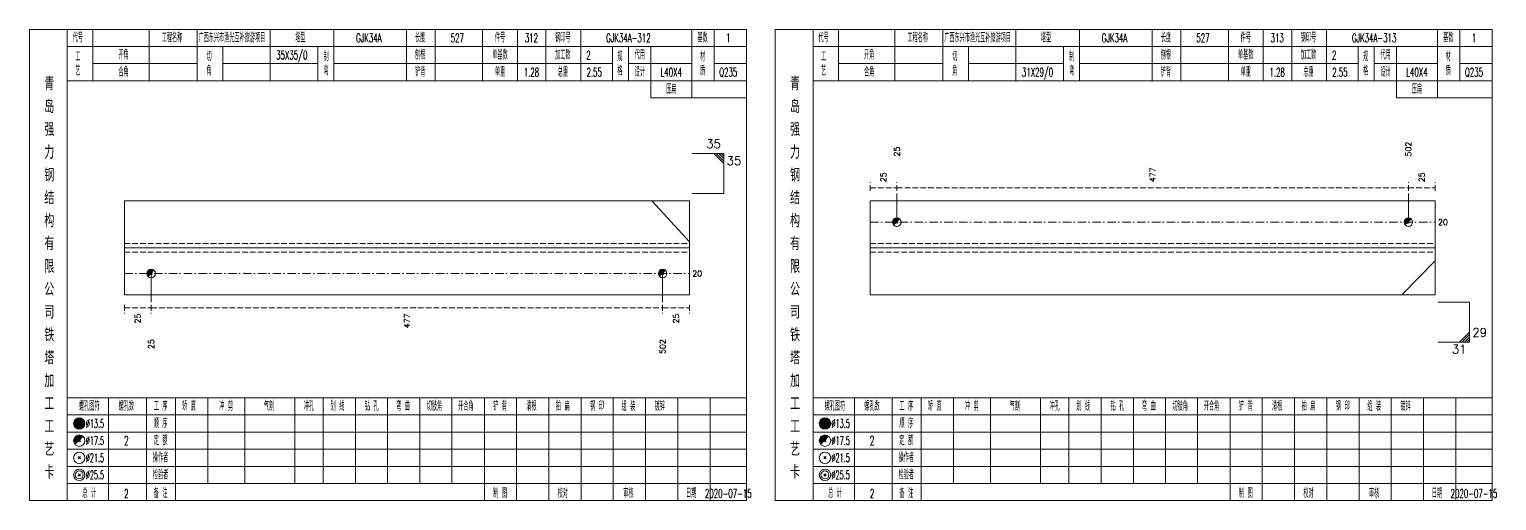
# Model space of a CAD drawing. Extents: x 0 to 2606, y -377 to 6479.
# Drawn here: x 1307 to 1821, y 5600 to 5765 of the extents above; entities that cross this region are included whole.
import ezdxf
from ezdxf.enums import TextEntityAlignment as Align

# ---------------------------------------------------------------- set-up
doc = ezdxf.new("R2010")
doc.units = 0
doc.header["$MEASUREMENT"] = 0
doc.linetypes.add('一点画线', pattern=[5.2, 3, -1, 0.2, -1])
doc.linetypes.add('虚线', pattern=[2.75, 2, -0.75])
doc.layers.get('0').update_dxf_attribs({"linetype": 'CONTINUOUS', "lineweight": 25})
doc.layers.add('1', color=7, linetype='CONTINUOUS', lineweight=25)
doc.layers.add('4', color=7, linetype='CONTINUOUS', lineweight=25)
doc.styles.get("Standard").update_dxf_attribs({"font": 'simplex.shx', "width": 0.7, "height": 3, "bigfont": 'gbhzfs.shx'})

msp = doc.modelspace()

# ---------------------------------------------------------------- linework, layer by layer
at = {"color": 7, "linetype": 'Continuous', "lineweight": 13}
for p, q in [((1550.4, 5721.5), (1539.4, 5721.5)), ((1546.9, 5721.5), (1550.4, 5718)), ((1547.78, 5721.5), (1550.4, 5718.88)), ((1548.65, 5721.5), (1550.4, 5719.75)), ((1549.53, 5721.5), (1550.4, 5720.62)), ((1550.4, 5707.5), (1550.4, 5721.5)), ((1538.4, 5690.56), (1525.24, 5705)), ((1550.4, 5707.5), (1539.4, 5707.5)), ((1611.1, 5697.5), (1611.1, 5707.5)), ((1790.4, 5697.5), (1790.4, 5707.5)), ((1799.8, 5683.96), (1788.15, 5672)), ((1349.7, 5679.5), (1349.7, 5669.5)), ((1529, 5679.5), (1529, 5669.5)), ((1811.8, 5669.5), (1800.8, 5669.5)), ((1811.8, 5669.5), (1811.8, 5655.5)), ((1808.3, 5655.5), (1811.8, 5659)), ((1809.17, 5655.5), (1811.8, 5658.12)), ((1811.8, 5655.5), (1800.8, 5655.5)), ((1810.05, 5655.5), (1811.8, 5657.25)), ((1810.92, 5655.5), (1811.8, 5656.38))]:
    msp.add_line(p, q, dxfattribs=at)
at = {"color": 8, "linetype": '虚线', "lineweight": 9}
for p, q in [((1601.7, 5708.5), (1601.7, 5711.5)), ((1601.7, 5709.5), (1611.1, 5709.5)), ((1611.1, 5708.5), (1611.1, 5711.5)), ((1611.1, 5708.5), (1611.1, 5711.5)), ((1611.1, 5709.5), (1790.4, 5709.5)), ((1790.4, 5708.5), (1790.4, 5711.5)), ((1790.4, 5708.5), (1790.4, 5711.5)), ((1790.4, 5709.5), (1799.8, 5709.5)), ((1799.8, 5708.5), (1799.8, 5711.5)), ((1340.3, 5668.5), (1340.3, 5665.5)), ((1349.7, 5668.5), (1349.7, 5665.5)), ((1349.7, 5668.5), (1349.7, 5665.5)), ((1529, 5668.5), (1529, 5665.5)), ((1529, 5668.5), (1529, 5665.5)), ((1538.4, 5668.5), (1538.4, 5665.5)), ((1340.3, 5667.5), (1349.7, 5667.5)), ((1349.7, 5667.5), (1529, 5667.5)), ((1529, 5667.5), (1538.4, 5667.5))]:
    msp.add_line(p, q, dxfattribs=at)
at = {"color": 7, "linetype": 'Continuous', "lineweight": 18}
for p, q in [((1340.3, 5705), (1340.3, 5672)), ((1340.3, 5705), (1538.4, 5705)), ((1538.4, 5705), (1538.4, 5672)), ((1601.7, 5705), (1601.7, 5672)), ((1601.7, 5705), (1799.8, 5705)), ((1799.8, 5705), (1799.8, 5672)), ((1340.3, 5688.5), (1538.4, 5688.5)), ((1601.7, 5688.5), (1799.8, 5688.5))]:
    msp.add_line(p, q, dxfattribs=at)
at = {"color": 3, "linetype": '一点画线', "lineweight": 13}
for p, q in [((1601.7, 5697.5), (1799.8, 5697.5)), ((1340.3, 5679.5), (1538.4, 5679.5))]:
    msp.add_line(p, q, dxfattribs=at)
at = {"color": 7, "linetype": 'Continuous', "lineweight": 0}
for p, q in [((1610.8, 5697.2), (1611.4, 5697.8)), ((1610.8, 5697.8), (1611.4, 5697.2)), ((1790.1, 5697.2), (1790.7, 5697.8)), ((1790.1, 5697.8), (1790.7, 5697.2))]:
    msp.add_line(p, q, dxfattribs=at)
at = {"color": 1, "linetype": '虚线', "lineweight": 18}
for p, q in [((1340.3, 5690), (1538.4, 5690)), ((1601.7, 5690), (1799.8, 5690)), ((1340.3, 5687), (1538.4, 5687)), ((1601.7, 5687), (1799.8, 5687))]:
    msp.add_line(p, q, dxfattribs=at)
at = {"color": 7, "linetype": 'Continuous', "lineweight": 13}
for centre in [(1611.1, 5697.5), (1790.4, 5697.5)]:
    msp.add_circle(centre, 1.5, dxfattribs=at)
for centre, radius in [((1611.1, 5697.5), 1.35), ((1611.1, 5697.5), 1.2), ((1611.1, 5697.5), 1.05), ((1611.1, 5697.5), 0.9), ((1611.1, 5697.5), 0.75), ((1611.1, 5697.5), 0.6), ((1611.1, 5697.5), 0.45), ((1611.1, 5697.5), 0.3), ((1611.1, 5697.5), 0.15), ((1790.4, 5697.5), 1.35), ((1790.4, 5697.5), 1.2), ((1790.4, 5697.5), 1.05), ((1790.4, 5697.5), 0.9), ((1790.4, 5697.5), 0.75), ((1790.4, 5697.5), 0.6), ((1790.4, 5697.5), 0.45), ((1790.4, 5697.5), 0.3), ((1790.4, 5697.5), 0.15)]:
    msp.add_arc(centre, radius, 45, 225, dxfattribs=at)
at = {"layer": '1', "color": 7, "linetype": 'Continuous', "lineweight": 0}
for p, q in [((1349.4, 5679.2), (1350, 5679.8)), ((1349.4, 5679.8), (1350, 5679.2)), ((1528.7, 5679.2), (1529.3, 5679.8)), ((1528.7, 5679.8), (1529.3, 5679.2))]:
    msp.add_line(p, q, dxfattribs=at)
at = {"layer": '1', "color": 7, "linetype": 'Continuous', "lineweight": 18}
for p, q in [((1340.3, 5672), (1538.4, 5672)), ((1601.7, 5672), (1799.8, 5672))]:
    msp.add_line(p, q, dxfattribs=at)
at = {"layer": '1', "color": 7, "linetype": 'Continuous', "lineweight": 13}
for centre in [(1349.7, 5679.5), (1529, 5679.5)]:
    msp.add_circle(centre, 1.5, dxfattribs=at)
for centre, radius in [((1349.7, 5679.5), 1.35), ((1349.7, 5679.5), 1.2), ((1349.7, 5679.5), 1.05), ((1349.7, 5679.5), 0.9), ((1349.7, 5679.5), 0.75), ((1349.7, 5679.5), 0.6), ((1349.7, 5679.5), 0.45), ((1349.7, 5679.5), 0.3), ((1349.7, 5679.5), 0.15), ((1529, 5679.5), 1.35), ((1529, 5679.5), 1.2), ((1529, 5679.5), 1.05), ((1529, 5679.5), 0.9), ((1529, 5679.5), 0.75), ((1529, 5679.5), 0.6), ((1529, 5679.5), 0.45), ((1529, 5679.5), 0.3), ((1529, 5679.5), 0.15)]:
    msp.add_arc(centre, radius, 45, 225, dxfattribs=at)
at = {"layer": '4', "color": 1, "linetype": 'Continuous', "lineweight": 18}
for p, q in [((1320.3, 5600), (1320.3, 5765)), ((1329.2, 5747), (1329.2, 5765)), ((1349, 5747), (1349, 5765)), ((1365.8, 5747), (1365.8, 5765)), ((1391.4, 5747), (1391.4, 5765)), ((1413.7, 5747), (1413.7, 5765)), ((1439.2, 5747), (1439.2, 5765)), ((1449.2, 5747), (1449.2, 5765)), ((1465.9, 5747), (1465.9, 5765)), ((1478.1, 5747), (1478.1, 5765)), ((1488.1, 5747), (1488.1, 5765)), ((1500.3, 5747), (1500.3, 5765)), ((1539.2, 5741), (1539.2, 5765)), ((1547, 5747), (1547, 5765)), ((1581.7, 5600), (1581.7, 5765)), ((1590.6, 5747), (1590.6, 5765)), ((1610.4, 5747), (1610.4, 5765)), ((1627.2, 5747), (1627.2, 5765)), ((1652.8, 5747), (1652.8, 5765)), ((1675.1, 5747), (1675.1, 5765)), ((1700.6, 5747), (1700.6, 5765)), ((1710.6, 5747), (1710.6, 5765)), ((1727.3, 5747), (1727.3, 5765)), ((1739.5, 5747), (1739.5, 5765)), ((1749.5, 5747), (1749.5, 5765)), ((1761.7, 5747), (1761.7, 5765)), ((1800.6, 5741), (1800.6, 5765)), ((1808.4, 5747), (1808.4, 5765)), ((1320.3, 5759), (1558.4, 5759)), ((1374.8, 5747), (1374.8, 5759)), ((1408.1, 5747), (1408.1, 5759)), ((1511.4, 5747), (1511.4, 5759)), ((1517, 5747), (1517, 5759)), ((1524.8, 5741), (1524.8, 5759)), ((1581.7, 5759), (1819.8, 5759)), ((1636.2, 5747), (1636.2, 5759)), ((1669.5, 5747), (1669.5, 5759)), ((1772.8, 5747), (1772.8, 5759)), ((1778.4, 5747), (1778.4, 5759)), ((1786.2, 5741), (1786.2, 5759)), ((1329.2, 5753), (1365.8, 5753)), ((1374.8, 5753), (1408.1, 5753)), ((1413.7, 5753), (1511.4, 5753)), ((1517, 5753), (1539.2, 5753)), ((1547, 5753), (1558.4, 5753)), ((1590.6, 5753), (1627.2, 5753)), ((1636.2, 5753), (1669.5, 5753)), ((1675.1, 5753), (1772.8, 5753)), ((1778.4, 5753), (1800.6, 5753)), ((1808.4, 5753), (1819.8, 5753)), ((1320.3, 5747), (1558.4, 5747)), ((1581.7, 5747), (1819.8, 5747)), ((1524.8, 5741), (1558.4, 5741)), ((1786.2, 5741), (1819.8, 5741)), ((1320.3, 5636), (1558.4, 5636)), ((1334.8, 5600), (1334.8, 5636)), ((1348.1, 5600), (1348.1, 5636)), ((1358.2, 5600), (1358.2, 5636)), ((1369.6, 5606), (1369.6, 5636)), ((1382.5, 5606), (1382.5, 5636)), ((1400.1, 5606), (1400.1, 5636)), ((1410, 5606), (1410, 5636)), ((1421.3, 5606), (1421.3, 5636)), ((1432.6, 5606), (1432.6, 5636)), ((1443.9, 5606), (1443.9, 5636)), ((1455.1, 5606), (1455.1, 5636)), ((1466.5, 5606), (1466.5, 5636)), ((1477.8, 5606), (1477.8, 5636)), ((1489.1, 5606), (1489.1, 5636)), ((1500.4, 5606), (1500.4, 5636)), ((1511.7, 5606), (1511.7, 5636)), ((1523, 5606), (1523, 5636)), ((1534.3, 5606), (1534.3, 5636)), ((1545.6, 5606), (1545.6, 5636)), ((1581.7, 5636), (1819.8, 5636)), ((1596.2, 5600), (1596.2, 5636)), ((1609.5, 5600), (1609.5, 5636)), ((1619.6, 5600), (1619.6, 5636)), ((1631, 5606), (1631, 5636)), ((1643.9, 5606), (1643.9, 5636)), ((1661.5, 5606), (1661.5, 5636)), ((1671.4, 5606), (1671.4, 5636)), ((1682.7, 5606), (1682.7, 5636)), ((1694, 5606), (1694, 5636)), ((1705.3, 5606), (1705.3, 5636)), ((1716.5, 5606), (1716.5, 5636)), ((1727.9, 5606), (1727.9, 5636)), ((1739.2, 5606), (1739.2, 5636)), ((1750.5, 5606), (1750.5, 5636)), ((1761.8, 5606), (1761.8, 5636)), ((1773.1, 5606), (1773.1, 5636)), ((1784.4, 5606), (1784.4, 5636)), ((1795.7, 5606), (1795.7, 5636)), ((1807, 5606), (1807, 5636)), ((1320.3, 5630), (1558.4, 5630)), ((1581.7, 5630), (1819.8, 5630)), ((1320.3, 5624), (1558.4, 5624)), ((1581.7, 5624), (1819.8, 5624)), ((1320.3, 5618), (1558.4, 5618)), ((1581.7, 5618), (1819.8, 5618)), ((1320.3, 5612), (1558.4, 5612)), ((1581.7, 5612), (1819.8, 5612)), ((1320.3, 5606), (1558.4, 5606)), ((1466.5, 5600), (1466.5, 5606)), ((1477.8, 5600), (1477.8, 5606)), ((1489.1, 5600), (1489.1, 5606)), ((1500.4, 5600), (1500.4, 5606)), ((1511.7, 5600), (1511.7, 5606)), ((1523, 5600), (1523, 5606)), ((1534.3, 5600), (1534.3, 5606)), ((1545.6, 5600), (1545.6, 5606)), ((1581.7, 5606), (1819.8, 5606)), ((1727.9, 5600), (1727.9, 5606)), ((1739.2, 5600), (1739.2, 5606)), ((1750.5, 5600), (1750.5, 5606)), ((1761.8, 5600), (1761.8, 5606)), ((1773.1, 5600), (1773.1, 5606)), ((1784.4, 5600), (1784.4, 5606)), ((1795.7, 5600), (1795.7, 5606)), ((1807, 5600), (1807, 5606))]:
    msp.add_line(p, q, dxfattribs=at)
at = {"layer": '4', "color": 7, "linetype": 'Continuous', "lineweight": 13}
for p, q in [((1324.3, 5626.8), (1324.7, 5627.2)), ((1324.7, 5626.8), (1324.3, 5627.2)), ((1585.7, 5626.8), (1586.1, 5627.2)), ((1586.1, 5626.8), (1585.7, 5627.2)), ((1324.1, 5614.6), (1324.9, 5615.4)), ((1324.9, 5614.6), (1324.1, 5615.4)), ((1585.5, 5614.6), (1586.3, 5615.4)), ((1586.3, 5614.6), (1585.5, 5615.4)), ((1324.1, 5608.6), (1324.9, 5609.4)), ((1324.9, 5608.6), (1324.1, 5609.4)), ((1585.5, 5608.6), (1586.3, 5609.4)), ((1586.3, 5608.6), (1585.5, 5609.4))]:
    msp.add_line(p, q, dxfattribs=at)
at = {"layer": '4', "color": 7, "linetype": 'Continuous', "lineweight": 0}
for p, q in [((1324.1, 5620.6), (1324.9, 5621.4)), ((1324.1, 5621.4), (1324.9, 5620.6)), ((1585.5, 5620.6), (1586.3, 5621.4)), ((1585.5, 5621.4), (1586.3, 5620.6))]:
    msp.add_line(p, q, dxfattribs=at)
at = {"layer": '4', "color": 1, "linetype": 'Continuous', "lineweight": 18}
for points in [[(1307, 5765), (1307, 5600), (1558.4, 5600), (1558.4, 5765)], [(1568.4, 5765), (1568.4, 5600), (1819.8, 5600), (1819.8, 5765)]]:
    msp.add_lwpolyline(points, close=True, dxfattribs=at)
at = {"layer": '4', "color": 7, "linetype": 'Continuous', "lineweight": 13}
for centre, radius in [((1324.5, 5627), 2), ((1324.5, 5627), 1.8), ((1324.5, 5627), 1.6), ((1324.5, 5627), 1.4), ((1324.5, 5627), 1.2), ((1324.5, 5627), 1), ((1324.5, 5627), 0.8), ((1324.5, 5627), 0.6), ((1324.5, 5627), 0.4), ((1324.5, 5627), 0.2), ((1585.9, 5627), 2), ((1585.9, 5627), 1.8), ((1585.9, 5627), 1.6), ((1585.9, 5627), 1.4), ((1585.9, 5627), 1.2), ((1585.9, 5627), 1), ((1585.9, 5627), 0.8), ((1585.9, 5627), 0.6), ((1585.9, 5627), 0.4), ((1585.9, 5627), 0.2), ((1324.5, 5621), 2), ((1585.9, 5621), 2), ((1324.5, 5615), 2), ((1585.9, 5615), 2), ((1324.5, 5609), 2), ((1324.5, 5609), 1.4), ((1585.9, 5609), 2), ((1585.9, 5609), 1.4)]:
    msp.add_circle(centre, radius, dxfattribs=at)
for centre, radius in [((1324.5, 5621), 1.8), ((1324.5, 5621), 1.6), ((1324.5, 5621), 1.4), ((1324.5, 5621), 1.2), ((1324.5, 5621), 1), ((1324.5, 5621), 0.8), ((1585.9, 5621), 1.8), ((1585.9, 5621), 1.6), ((1585.9, 5621), 1.4), ((1585.9, 5621), 1.2), ((1585.9, 5621), 1), ((1585.9, 5621), 0.8), ((1324.5, 5621), 0.6), ((1324.5, 5621), 0.4), ((1324.5, 5621), 0.2), ((1585.9, 5621), 0.6), ((1585.9, 5621), 0.4), ((1585.9, 5621), 0.2)]:
    msp.add_arc(centre, radius, 45, 225, dxfattribs=at)

# ---------------------------------------------------------------- texts
at = {"color": 7, "linetype": 'Continuous', "lineweight": 13}
msp.add_text('35', height=3, dxfattribs=at).set_placement((1549.4, 5722.5), align=Align.BOTTOM_RIGHT)
for s, p in [('502', (1790.4, 5720.5)), ('25', (1611.1, 5720.5))]:
    msp.add_text(s, height=2, rotation=90, dxfattribs=at).set_placement(p, align=Align.MIDDLE_LEFT)
msp.add_text('35', height=3, dxfattribs=at).set_placement((1551.4, 5720.5), align=Align.TOP_LEFT)
at = {"color": 8, "linetype": 'Continuous', "lineweight": 9}
for s, p in [('25', (1606.4, 5711.5)), ('477', (1700.75, 5711.5)), ('25', (1795.1, 5711.5))]:
    msp.add_text(s, height=2, rotation=90, dxfattribs=at).set_placement(p, align=Align.MIDDLE_LEFT)
at = {"color": 7, "linetype": 'Continuous', "lineweight": 13}
for p in [(1800.8, 5697.5), (1539.4, 5679.5)]:
    msp.add_text('20', height=2, dxfattribs=at).set_placement(p, align=Align.MIDDLE_LEFT)
at = {"color": 8, "linetype": 'Continuous', "lineweight": 9}
for s, p in [('25', (1345, 5665.5)), ('477', (1439.35, 5665.5)), ('25', (1533.7, 5665.5))]:
    msp.add_text(s, height=2, rotation=90, dxfattribs=at).set_placement(p, align=Align.MIDDLE_RIGHT)
at = {"color": 7, "linetype": 'Continuous', "lineweight": 13}
msp.add_text('29', height=3, dxfattribs=at).set_placement((1812.8, 5656.5), align=Align.BOTTOM_LEFT)
msp.add_text('31', height=3, dxfattribs=at).set_placement((1810.8, 5654.5), align=Align.TOP_RIGHT)
at = {"layer": '1', "color": 7, "linetype": 'Continuous', "lineweight": 13}
for s, p in [('25', (1349.7, 5656.5)), ('502', (1529, 5656.5))]:
    msp.add_text(s, height=2, rotation=90, dxfattribs=at).set_placement(p, align=Align.MIDDLE_RIGHT)
at = {"layer": '4', "color": 1, "linetype": 'Continuous', "lineweight": 13}
for s, height, width, p in [('代号', 3, 0.6, (1324, 5762)), ('工程名称', 3, 0.6, (1357, 5762)), ('广西东兴市渔光互补旅游项目', 3, 0.6, (1378, 5762)), ('塔型', 3, 0.6, (1402, 5762)), ('GJK34A', 3, 0.6, (1426, 5762)), ('长度', 3, 0.6, (1444, 5762)), ('527', 3, 0.6, (1457, 5762)), ('件号', 3, 0.6, (1472, 5762)), ('312', 3, 0.6, (1483, 5762)), ('钢印号', 3, 0.6, (1494, 5762)), ('GJK34A-312', 3, 0.6, (1517, 5762)), ('基数', 3, 0.6, (1543, 5762)), ('1', 3, 0.6, (1552, 5762)), ('代号', 3, 0.6, (1585.4, 5762)), ('工程名称', 3, 0.6, (1618.4, 5762)), ('广西东兴市渔光互补旅游项目', 3, 0.6, (1639.4, 5762)), ('塔型', 3, 0.6, (1663.4, 5762)), ('GJK34A', 3, 0.6, (1687.4, 5762)), ('长度', 3, 0.6, (1705.4, 5762)), ('527', 3, 0.6, (1718.4, 5762)), ('件号', 3, 0.6, (1733.4, 5762)), ('313', 3, 0.6, (1744.4, 5762)), ('钢印号', 3, 0.6, (1755.4, 5762)), ('GJK34A-313', 3, 0.6, (1778.4, 5762)), ('基数', 3, 0.6, (1804.4, 5762)), ('1', 3, 0.6, (1813.4, 5762)), ('工', 3, 0.6, (1324, 5755.4)), ('开角', 3, 0.6, (1340, 5756)), ('切', 3, 0.6, (1370, 5755.4)), ('35X35/0', 3, 0.6, (1399, 5756)), ('制', 3, 0.6, (1411, 5755.4)), ('刨根', 3, 0.6, (1444, 5756)), ('单基数', 3, 0.6, (1472, 5756)), ('加工数', 3, 0.6, (1494, 5756)), ('2', 3, 0.6, (1503, 5756)), ('规', 3, 0.6, (1514, 5755.4)), ('代用', 3, 0.6, (1521, 5756)), ('材', 3, 0.6, (1543, 5755.4)), ('工', 3, 0.6, (1585.4, 5755.4)), ('开角', 3, 0.6, (1601.4, 5756)), ('切', 3, 0.6, (1631.4, 5755.4)), ('制', 3, 0.6, (1672.4, 5755.4)), ('刨根', 3, 0.6, (1705.4, 5756)), ('单基数', 3, 0.6, (1733.4, 5756)), ('加工数', 3, 0.6, (1755.4, 5756)), ('2', 3, 0.6, (1764.4, 5756)), ('规', 3, 0.6, (1775.4, 5755.4)), ('代用', 3, 0.6, (1782.4, 5756)), ('材', 3, 0.6, (1804.4, 5755.4)), ('艺', 3, 0.6, (1324, 5750.4)), ('合角', 3, 0.6, (1340, 5750)), ('角', 3, 0.6, (1370, 5750.4)), ('弯', 3, 0.6, (1411, 5750.4)), ('铲背', 3, 0.6, (1444, 5750)), ('单重', 3, 0.6, (1472, 5750)), ('1.28', 3, 0.6, (1483, 5750)), ('总重', 3, 0.6, (1494, 5750)), ('2.55', 3, 0.6, (1505, 5750)), ('格', 3, 0.6, (1514, 5750.4)), ('设计', 3, 0.6, (1521, 5750)), ('L40X4', 3, 0.6, (1532, 5750)), ('质', 3, 0.6, (1543, 5750.4)), ('Q235', 3, 0.6, (1552, 5750)), ('艺', 3, 0.6, (1585.4, 5750.4)), ('合角', 3, 0.6, (1601.4, 5750)), ('角', 3, 0.6, (1631.4, 5750.4)), ('31X29/0', 3, 0.6, (1660.4, 5750)), ('弯', 3, 0.6, (1672.4, 5750.4)), ('铲背', 3, 0.6, (1705.4, 5750)), ('单重', 3, 0.6, (1733.4, 5750)), ('1.28', 3, 0.6, (1744.4, 5750)), ('总重', 3, 0.6, (1755.4, 5750)), ('2.55', 3, 0.6, (1766.4, 5750)), ('格', 3, 0.6, (1775.4, 5750.4)), ('设计', 3, 0.6, (1782.4, 5750)), ('L40X4', 3, 0.6, (1793.4, 5750)), ('质', 3, 0.6, (1804.4, 5750.4)), ('Q235', 3, 0.6, (1813.4, 5750)), ('青', 4.6, 0.8, (1314, 5746)), ('压扁', 3, 0.6, (1532, 5744)), ('青', 4.6, 0.8, (1575.4, 5746)), ('压扁', 3, 0.6, (1793.4, 5744)), ('岛', 4.6, 0.8, (1314, 5738)), ('岛', 4.6, 0.8, (1575.4, 5738)), ('强', 4.6, 0.8, (1314, 5730)), ('强', 4.6, 0.8, (1575.4, 5730)), ('力', 4.6, 0.8, (1314, 5722)), ('力', 4.6, 0.8, (1575.4, 5722)), ('钢', 4.6, 0.8, (1314, 5714)), ('钢', 4.6, 0.8, (1575.4, 5714)), ('结', 4.6, 0.8, (1314, 5706)), ('结', 4.6, 0.8, (1575.4, 5706)), ('构', 4.6, 0.8, (1314, 5698)), ('构', 4.6, 0.8, (1575.4, 5698)), ('有', 4.6, 0.8, (1314, 5690)), ('有', 4.6, 0.8, (1575.4, 5690)), ('限', 4.6, 0.8, (1314, 5682)), ('限', 4.6, 0.8, (1575.4, 5682)), ('公', 4.6, 0.8, (1314, 5674)), ('公', 4.6, 0.8, (1575.4, 5674)), ('司', 4.6, 0.8, (1314, 5666)), ('司', 4.6, 0.8, (1575.4, 5666)), ('铁', 4.6, 0.8, (1314, 5658)), ('铁', 4.6, 0.8, (1575.4, 5658)), ('塔', 4.6, 0.8, (1314, 5650)), ('塔', 4.6, 0.8, (1575.4, 5650)), ('加', 4.6, 0.8, (1314, 5642)), ('加', 4.6, 0.8, (1575.4, 5642)), ('工', 4.6, 0.8, (1314, 5634)), ('螺孔图符', 3, 0.6, (1328, 5633)), ('螺孔数', 3, 0.6, (1341, 5633)), ('工 序', 3, 0.6, (1353, 5633)), ('矫 直', 3, 0.6, (1363, 5633)), ('冲 剪', 3, 0.6, (1376, 5633)), ('气割', 3, 0.6, (1391, 5633)), ('冲孔', 3, 0.6, (1405, 5633)), ('划 线', 3, 0.6, (1415, 5633)), ('钻 孔', 3, 0.6, (1427, 5633)), ('弯 曲', 3, 0.6, (1438, 5633)), ('切肢角', 3, 0.6, (1449, 5633)), ('开合角', 3, 0.6, (1460, 5633)), ('铲 背', 3, 0.6, (1472, 5633)), ('清根', 3, 0.6, (1483, 5633)), ('拍 扁', 3, 0.6, (1494, 5633)), ('钢 印', 3, 0.6, (1506, 5633)), ('组 装', 3, 0.6, (1517, 5633)), ('镀锌', 3, 0.6, (1528, 5633)), ('工', 4.6, 0.8, (1575.4, 5634)), ('螺孔图符', 3, 0.6, (1589.4, 5633)), ('螺孔数', 3, 0.6, (1602.4, 5633)), ('工 序', 3, 0.6, (1614.4, 5633)), ('矫 直', 3, 0.6, (1624.4, 5633)), ('冲 剪', 3, 0.6, (1637.4, 5633)), ('气割', 3, 0.6, (1652.4, 5633)), ('冲孔', 3, 0.6, (1666.4, 5633)), ('划 线', 3, 0.6, (1676.4, 5633)), ('钻 孔', 3, 0.6, (1688.4, 5633)), ('弯 曲', 3, 0.6, (1699.4, 5633)), ('切肢角', 3, 0.6, (1710.4, 5633)), ('开合角', 3, 0.6, (1721.4, 5633)), ('铲 背', 3, 0.6, (1733.4, 5633)), ('清根', 3, 0.6, (1744.4, 5633)), ('拍 扁', 3, 0.6, (1755.4, 5633)), ('钢 印', 3, 0.6, (1767.4, 5633)), ('组 装', 3, 0.6, (1778.4, 5633)), ('镀锌', 3, 0.6, (1789.4, 5633)), ('工', 4.6, 0.8, (1314, 5626)), ('%%C13.5', 3, 0.5, (1330, 5627)), ('顺 序', 3, 0.6, (1353, 5627)), ('工', 4.6, 0.8, (1575.4, 5626)), ('%%C13.5', 3, 0.5, (1591.4, 5627)), ('顺 序', 3, 0.6, (1614.4, 5627)), ('%%C17.5', 3, 0.5, (1330, 5621)), ('2', 3.2, 0.6, (1341, 5621)), ('定 额', 3, 0.6, (1353, 5621)), ('%%C17.5', 3, 0.5, (1591.4, 5621)), ('2', 3.2, 0.6, (1602.4, 5621)), ('定 额', 3, 0.6, (1614.4, 5621)), ('艺', 4.6, 0.8, (1314, 5618)), ('操作者', 3, 0.6, (1353, 5615)), ('艺', 4.6, 0.8, (1575.4, 5618)), ('操作者', 3, 0.6, (1614.4, 5615)), ('卡', 4.6, 0.8, (1314, 5610)), ('%%C21.5', 3, 0.5, (1330, 5615)), ('卡', 4.6, 0.8, (1575.4, 5610)), ('%%C21.5', 3, 0.5, (1591.4, 5615)), ('%%C25.5', 3, 0.5, (1330, 5609)), ('检验者', 3, 0.6, (1353, 5609)), ('%%C25.5', 3, 0.5, (1591.4, 5609)), ('检验者', 3, 0.6, (1614.4, 5609)), ('总 计', 3, 0.6, (1328, 5602.5)), ('2', 3, 0.6, (1341, 5602.5)), ('备 注', 3, 0.6, (1353, 5602.5)), ('制 图', 3, 0.6, (1472, 5602.5)), ('校对', 3, 0.6, (1494, 5602.5)), ('审核', 3, 0.6, (1517, 5602.5)), ('日期', 3, 0.6, (1539, 5602.5)), ('2020-07-15', 3, 0.6, (1552, 5602.5)), ('总 计', 3, 0.6, (1589.4, 5602.5)), ('2', 3, 0.6, (1602.4, 5602.5)), ('备 注', 3, 0.6, (1614.4, 5602.5)), ('制 图', 3, 0.6, (1733.4, 5602.5)), ('校对', 3, 0.6, (1755.4, 5602.5)), ('审核', 3, 0.6, (1778.4, 5602.5)), ('日期', 3, 0.6, (1800.4, 5602.5)), ('2020-07-15', 3, 0.6, (1813.4, 5602.5))]:
    msp.add_text(s, height=height, dxfattribs=dict(at, width=width)).set_placement(p, align=Align.MIDDLE_CENTER)

doc.saveas('drawing.dxf')
